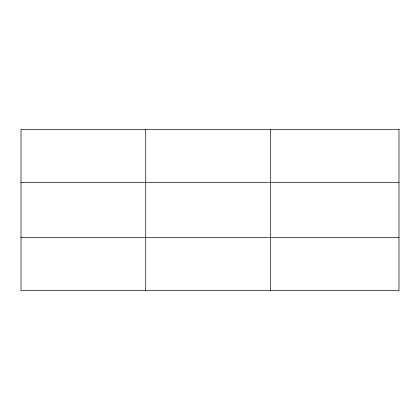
<?xml version="1.0" encoding="UTF-8"?>
<svg xmlns="http://www.w3.org/2000/svg" width="420" height="420" viewBox="0 0 420 420"><rect width="100%" height="100%" fill="white"/><g stroke="black" fill="none" stroke-linecap="round" stroke-linejoin="round"><path stroke-width="0.63" d="M145.74 129.329L145.74 290.671M270.48 129.329L270.48 290.671M21 182.574L399 182.574M21 237.426L399 237.426M399 129.329L399 290.671L21 290.671L21 129.329L399 129.329"/></g></svg>
